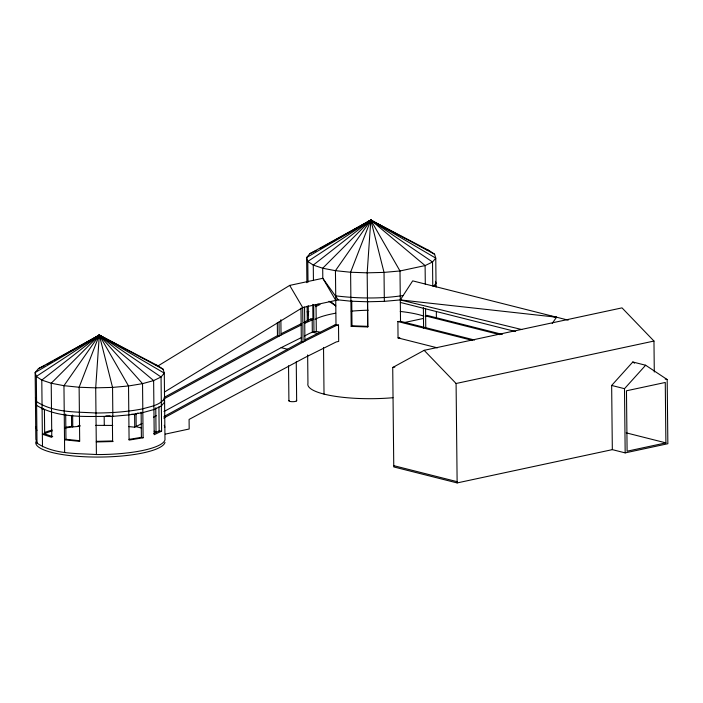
<?xml version="1.0" encoding="UTF-8"?>
<svg xmlns="http://www.w3.org/2000/svg" width="703" height="703" viewBox="0 0 703 703"><rect width="100%" height="100%" fill="white"/><g stroke="black" fill="none" stroke-linecap="round" stroke-linejoin="round"><path stroke-width="1.05" d="M163.131 369.233L99.325 335.076L95.705 387.836L96.399 454.551C76.548 453.242 54.263 454.569 37.013 443.145L35.844 439.252L35.15 372.546L38.393 368.671L99.325 335.076L157.648 365.586L163.131 369.233L164.291 373.126L164.985 439.832A64.694 14.991 -0.6 0 1 96.399 454.551M434.603 254.231L370.806 220.074L367.177 272.834L367.748 326.957L351.175 326.368L350.604 272.246L370.806 220.074L429.129 250.576L434.603 254.231L435.763 258.124L436.071 287.07L435.491 285.119M164.335 392.107L302.685 307.519L338.248 299.891L350.911 301.2L367.484 301.78L367.643 301.174L367.748 326.957M62.057 355.973L99.325 335.076L153.632 380.587L154.194 434.709L161.611 431.124L161.049 377.001L99.325 335.076L35.15 372.546L36.31 376.439L41.793 380.086L51.222 383.24L63.955 385.683L79.123 387.256L95.705 387.836L112.55 387.406L128.526 385.973L142.533 383.653L153.632 380.587L161.049 377.001L164.291 373.126L99.325 335.076L79.123 387.256L79.694 441.379L64.518 439.806L65.95 439.296L79.474 440.693M552.207 323.433L556.548 317.202L551.17 316.28M101.135 336.324L99.325 335.076L63.955 385.683L64.65 452.389M432.776 286.077L432.53 261.999L370.806 220.074L309.865 253.669L306.631 257.535L307.791 261.428L313.274 265.084L322.703 268.23L335.436 270.681L350.604 272.246L367.177 272.834L384.031 272.395L399.998 270.971L425.104 265.585L432.53 261.999L435.763 258.124L370.806 220.074L335.436 270.681L335.797 300.418L322.809 278.3L322.703 268.23L370.806 220.074L387.731 229.538M164.555 398.302C159.871 405.552 150.354 406.439 142.797 408.821C127.375 411.879 111.663 412.925 95.968 413.012C76.109 411.703 53.823 413.03 36.574 401.606L35.414 397.713M433.435 286.393L436.027 283.291L435.447 281.349M612.331 449.639L611.654 385.446L632.797 361.992L645.644 365.235L667.182 379.532L667.85 443.725L625.169 452.881L612.331 449.639L457.135 482.926L393.768 466.924L392.722 367.484L424.146 350.322L622.014 307.87L653.966 341.052L654.291 372.019M625.169 452.881L624.501 388.689L645.644 365.235M100.775 336.684L99.325 335.076L51.222 383.24L51.785 437.363L42.356 434.208L44.676 433.918L52.725 436.607M96.891 337.185L99.325 335.076L142.533 383.653L143.104 437.776L129.088 440.096L128.526 385.973L99.325 335.076L91.944 339.76M35.449 401.492L36.618 405.385C59.105 418.988 87.541 416.194 112.849 416.352L112.55 387.406L99.325 335.076L41.793 380.086L42.488 446.792M374.418 222.561L370.806 220.074L313.274 265.084L313.433 280.4M350.911 301.2L351.737 300.612L352.001 325.788L351.175 326.368M99.325 335.076L36.31 376.439L37.013 443.145M425.297 284.188L425.104 265.585L370.806 220.074L307.791 261.428L308.011 282.228M362.502 225.338L365.27 223.589M367.115 222.412L370.806 220.074L399.998 270.971L400.525 321.315L474.578 340.024M157.885 365.999L289.689 285.409L322.809 278.3L338.248 299.891M367.484 301.78L384.33 301.35L384.031 272.395L370.806 220.074L306.631 257.535L306.895 282.711M46.767 364.541L52.497 361.333M54.412 360.261L60.142 357.045M320.155 248.467L370.806 220.074M164.115 397.441L277.457 335.656L279.17 336.087L279.021 322.036M131.496 414.295L134.616 414.621L137.973 413.056M163.904 398.926L281.042 335.067L301.482 324.891M141.944 423.558L134.748 427.204L128.508 426.563M153.465 417.274L156.347 415.701M164.027 411.519L281.174 347.651L301.613 337.475M163.975 416.563L301.332 341.684L303.046 342.124L302.685 307.519L289.689 285.409M163.764 418.048L304.917 341.096L336.06 325.586L338.512 325.058L338.688 341.421L336.227 341.948L305.093 357.458L189.081 419.436L189.186 428.997L165.284 434.129M281.279 333.661L301.71 323.485M303.661 322.519L310.471 319.127L312.932 318.6L313.837 319.206L304.399 323.433M304.531 336.016C309.399 333.424 314.918 329.777 320.559 332.572M305.155 339.698L334.347 325.155L338.512 325.058M38.393 368.671L44.887 365.525M309.865 253.669L316.359 250.523M315.999 305.093L317.853 304.197L320.032 304.513L315.577 306.666M153.816 433.54L159.159 430.957L161.611 431.124M403.162 295.524C380.877 298.933 358.055 298.555 335.7 295.849M403.935 322.633L423.206 318.503M392.722 367.484L394.875 367.028M424.146 350.322L456.089 383.495L653.966 341.052M665.899 442.881L627.102 451.203L626.47 390.789L665.266 382.467L665.899 442.881L626.215 432.855M128.974 439.401L141.391 437.336L143.104 437.776M42.092 409.032L43.639 408.838M384.33 301.35L400.306 299.917L556.548 317.202M437.38 347.853L398.047 337.915L397.88 321.552L400.525 321.315M398.047 337.915L399.814 337.756M78.007 425.833L80.133 425.64M79.922 426.29L72.769 426.932A62.11 14.394 -0.6 0 0 65.221 428.03M105.872 415.939L110.186 415.825M95.652 425.359L112.761 425.438M112.603 440.939L96.425 441.361L96.267 441.959L113.113 441.528L112.603 440.939L112.339 415.772L112.849 416.352L128.825 414.928L142.841 412.599L153.931 409.541L161.347 405.947L164.59 402.072L164.01 400.13M308.933 311.666L307.193 311.657L308.353 315.55M352.001 325.788L367.906 326.35M521.775 329.549L400.306 299.917L412.687 280.866L568.165 320.137M400.332 302.439L515.633 331.561M502.337 334.4L426.862 315.339L425.631 315.928L499.684 334.637M665.205 379.031L667.182 379.532M397.88 321.552L472.293 340.349M611.654 385.446L624.501 388.689M310.471 319.127L312.185 319.557L312.317 332.141L317.589 333.477M334.347 325.155L336.06 325.586M281.174 347.651L287.509 349.25M155.539 365.05L157.648 365.586M393.75 465.667L457.117 481.669M141.461 428.03L136.18 426.695L136.048 414.111M154.124 431.229L156.233 431.756M426.299 249.635L429.129 250.576M65.941 427.196A64.694 14.991 -0.6 0 1 71.609 426.405L72.769 426.932L72.637 415.06M632.797 361.992L634.589 363.179M328.978 301.262L335.806 305.919L330.797 301.692M164.274 425.297L164.853 427.248M35.712 426.668L36.881 430.561M456.089 383.495L457.135 482.926M436.335 312.246L436.387 317.677M425.561 308.591L425.754 327.466M423.373 307.589L423.593 328.204M335.735 299.627L335.999 324.804M323.529 347.405L324.021 394.102M316.025 304.373L316.306 331.5M313.687 304.513L313.969 331.79M312.782 304.373L312.932 318.6M308.257 305.7L308.406 320.796M307.141 306.192L307.29 321.104M307.65 354.918L307.949 383.399A64.694 14.991 -0.6 0 0 392.977 397.713M304.566 307.114L304.917 341.096M300.981 308.169L301.332 341.684M296.253 361.825L296.657 400.815M288.546 365.797L288.907 400.78M280.884 319.716L281.042 335.067M277.325 322.677L277.457 335.656M158.913 406.879L159.159 430.957M155.767 407.766L156.031 432.582M141.127 412.169L141.391 437.336M134.616 414.621L134.748 427.204M104.185 416.747L104.272 425.139M71.504 415.614L71.609 426.405M65.687 414.12L65.95 439.296M44.421 409.84L44.676 433.918M43.762 434.208A62.11 14.394 -0.6 0 1 52.154 430.965M44.298 432.644A64.694 14.991 -0.6 0 1 52.154 430.034M165.012 442.354A64.694 14.991 -0.6 0 1 96.425 457.064A64.694 14.991 -0.6 0 1 35.871 441.765M315.26 319.206A62.084 14.385 -0.6 0 1 335.683 313.213M351.228 311.174A62.084 14.385 -0.6 0 1 368.179 310.208M400.218 311.455A62.084 14.385 -0.6 0 1 423.9 316.165M296.262 400.367A3.884 0.896 -0.6 0 1 293.054 401.694A3.884 0.896 -0.6 0 1 289.109 400.552"/></g></svg>
